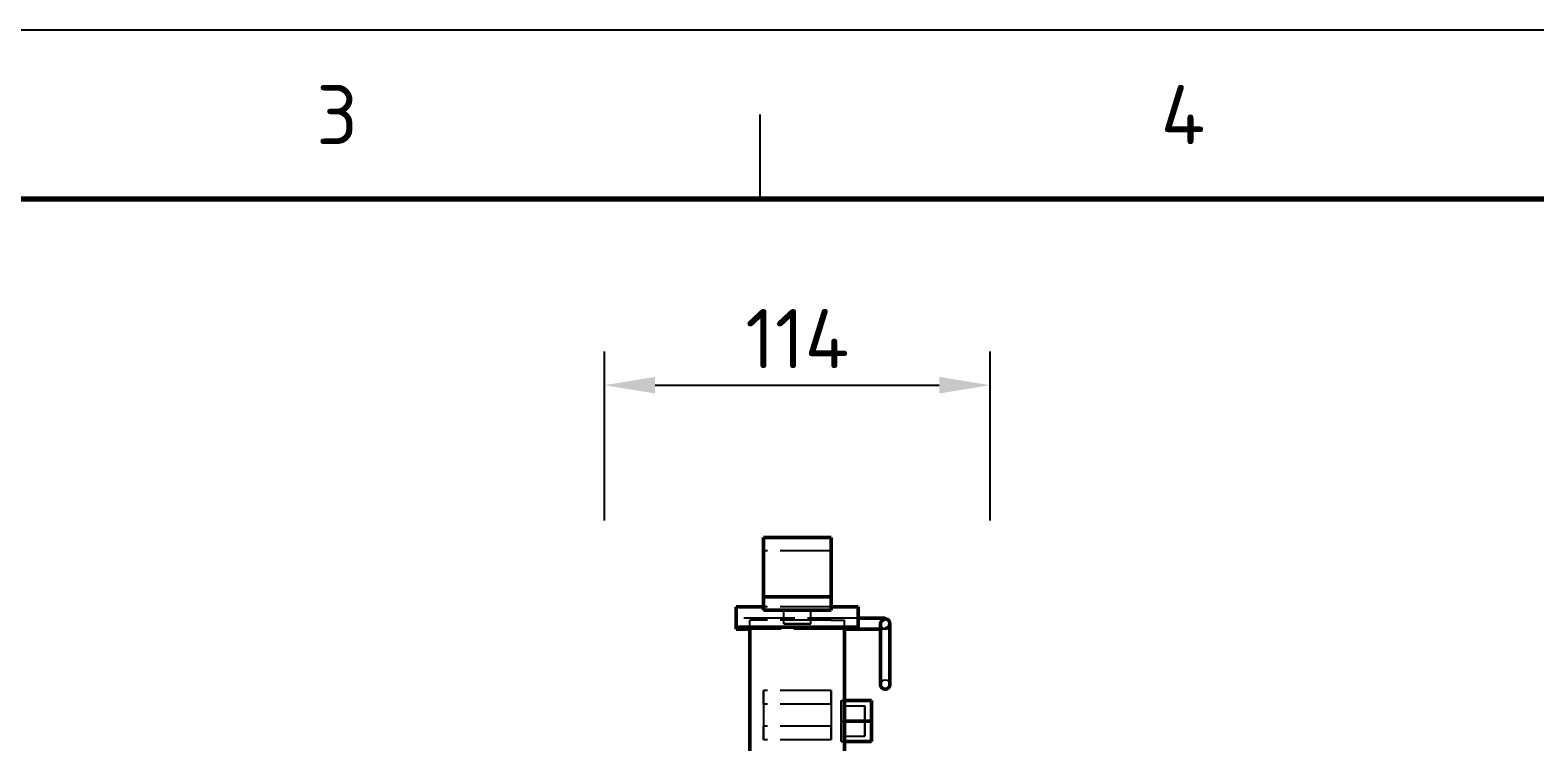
# Model space of a CAD drawing. Header units: millimetres. Extents: x 0 to 420, y 0 to 297.
# Drawn here: x 116.9 to 205.8, y 254.9 to 297 of the extents above; entities that cross this region are included whole.
import ezdxf
from ezdxf.enums import TextEntityAlignment as Align

# ---------------------------------------------------------------- set-up
doc = ezdxf.new("R2010")
doc.units = ezdxf.units.MM
doc.linetypes.add('ISO02-TRAZOS', pattern=[3.75, 3, -0.75])
for name, color, linetype, lineweight in [('01-VISIBLE', 7, 'CONTINUOUS', 50), ('02-OCULTA', 4, 'ISO02-TRAZOS', 25), ('04-COTA', 3, 'CONTINUOUS', 25), ('06-TEXTO', 7, 'CONTINUOUS', 25), ('07-RECUADRO', 7, 'CONTINUOUS', 70), ('08-FINA', 5, 'CONTINUOUS', 25)]:
    doc.layers.add(name, color=color, linetype=linetype, lineweight=lineweight)
doc.styles.add('ISO3098', font='isocpeur.ttf')
doc.dimstyles.new('FLAMA-ISO', dxfattribs={"dimtxt": 3.5, "dimasz": 3, "dimexe": 2, "dimexo": 1, "dimgap": 1, "dimtad": 1, "dimdec": 1, "dimtxsty": 'ISO3098', "dimcen": 2.5, "dimclrd": 3, "dimclre": 3, "dimclrt": 3, "dimazin": 3, "dimtfac": 1, "dimtmove": 0, "dimatfit": 3, "dimlwd": 25, "dimlwe": 25})

msp = doc.modelspace()

# ---------------------------------------------------------------- linework, layer by layer
at = {"layer": '01-VISIBLE'}
for p, q in [((164.198, 267), (160.198, 267)), ((160.198, 263.489), (160.198, 267)), ((164.198, 263.489), (164.198, 267)), ((164.198, 263.489), (160.198, 263.489)), ((160.198, 262.695), (160.198, 263.489)), ((164.198, 262.695), (164.198, 263.489)), ((160.198, 262.895), (158.598, 262.895)), ((164.198, 262.695), (160.198, 262.695)), ((165.798, 262.895), (164.198, 262.895)), ((165.798, 261.695), (158.598, 261.695)), ((159.398, 261.575), (158.598, 261.575)), ((159.398, 248.847), (159.398, 261.695)), ((164.998, 248.847), (164.998, 261.695)), ((167.118, 261.575), (164.998, 261.575)), ((167.398, 262.215), (165.798, 262.215)), ((164.998, 257.346), (166.598, 257.346)), ((166.598, 257.346), (166.598, 256.133)), ((164.998, 256.133), (166.598, 256.133)), ((166.598, 256.133), (166.598, 254.921)), ((164.998, 254.921), (166.598, 254.921))]:
    msp.add_line(p, q, dxfattribs=at)
for points in [[(158.598, 261.695), (158.598, 261.795), (158.598, 261.895), (158.598, 261.995), (158.598, 262.095), (158.598, 262.195), (158.598, 262.295), (158.598, 262.395), (158.598, 262.495), (158.598, 262.595), (158.598, 262.695), (158.598, 262.795), (158.598, 262.895)], [(165.798, 261.695), (165.798, 261.795), (165.798, 261.895), (165.798, 261.995), (165.798, 262.095), (165.798, 262.195), (165.798, 262.295), (165.798, 262.395), (165.798, 262.495), (165.798, 262.595), (165.798, 262.695), (165.798, 262.795), (165.798, 262.895)], [(158.598, 261.575), (158.598, 261.595), (158.598, 261.615), (158.598, 261.635), (158.598, 261.655), (158.598, 261.675), (158.598, 261.695)], [(167.398, 262.168), (167.324, 262.156), (167.256, 262.123), (167.199, 262.073), (167.156, 262.011), (167.128, 261.941), (167.118, 261.866)], [(167.118, 261.866), (167.118, 261.764), (167.118, 261.662), (167.118, 261.56), (167.118, 261.458), (167.118, 261.356), (167.118, 261.254), (167.118, 261.152), (167.118, 261.05), (167.118, 260.948), (167.118, 260.846), (167.118, 260.744), (167.118, 260.642), (167.118, 260.539), (167.118, 260.437), (167.118, 260.335), (167.118, 260.233), (167.118, 260.131), (167.118, 260.029), (167.118, 259.927), (167.118, 259.825), (167.118, 259.723), (167.118, 259.621), (167.118, 259.519), (167.118, 259.417), (167.118, 259.315), (167.118, 259.213), (167.118, 259.111), (167.118, 259.009), (167.118, 258.907), (167.118, 258.805), (167.118, 258.703), (167.118, 258.601), (167.118, 258.499), (167.118, 258.397), (167.118, 258.295)], [(167.398, 262.168), (167.398, 262.176), (167.398, 262.183), (167.398, 262.191), (167.398, 262.199), (167.398, 262.207), (167.398, 262.215)], [(167.678, 258.295), (167.678, 258.395), (167.678, 258.495), (167.678, 258.595), (167.678, 258.695), (167.678, 258.795), (167.678, 258.895), (167.678, 258.995), (167.678, 259.095), (167.678, 259.195), (167.678, 259.295), (167.678, 259.395), (167.678, 259.495), (167.678, 259.595), (167.678, 259.695), (167.678, 259.795), (167.678, 259.895), (167.678, 259.995), (167.678, 260.095), (167.678, 260.195), (167.678, 260.295), (167.678, 260.395), (167.678, 260.495), (167.678, 260.595), (167.678, 260.695), (167.678, 260.795), (167.678, 260.895), (167.678, 260.995), (167.678, 261.095), (167.678, 261.195), (167.678, 261.295), (167.678, 261.395), (167.678, 261.495), (167.678, 261.595), (167.678, 261.695), (167.678, 261.795), (167.678, 261.895)], [(167.398, 258.015), (167.326, 258.024), (167.258, 258.052), (167.2, 258.097), (167.156, 258.155), (167.128, 258.222), (167.118, 258.295)], [(167.398, 258.015), (167.471, 258.024), (167.538, 258.052), (167.596, 258.097), (167.641, 258.155), (167.669, 258.222), (167.678, 258.295)], [(167.678, 258.295), (167.678, 258.295), (167.678, 258.295), (167.678, 258.295), (167.678, 258.295), (167.678, 258.295), (167.678, 258.295)], [(167.678, 258.295), (167.678, 258.295), (167.678, 258.295), (167.678, 258.295), (167.678, 258.295), (167.678, 258.295), (167.678, 258.295)]]:
    msp.add_lwpolyline(points, dxfattribs=at)
msp.add_arc((167.398, 261.895), 0.28, -90, 90, dxfattribs=at)
at = {"layer": '02-OCULTA'}
for p, q in [((160.198, 266.206), (160.198, 267)), ((164.198, 266.206), (164.198, 267)), ((164.198, 266.206), (160.198, 266.206)), ((160.198, 262.695), (160.198, 266.206)), ((164.198, 262.695), (164.198, 266.206)), ((164.198, 262.895), (160.198, 262.895)), ((161.398, 261.895), (161.398, 262.695)), ((162.998, 261.895), (162.998, 262.695)), ((165.798, 262.215), (158.598, 262.215)), ((159.398, 261.695), (159.398, 262.095)), ((159.398, 248.847), (159.398, 262.095)), ((164.998, 261.575), (159.398, 261.575)), ((164.198, 262.095), (160.198, 262.095)), ((164.198, 262.095), (160.198, 262.095)), ((164.998, 261.695), (164.998, 262.095)), ((164.998, 248.847), (164.998, 262.095)), ((167.398, 261.575), (167.118, 261.575)), ((164.198, 257.94), (160.198, 257.94)), ((160.198, 257.144), (160.198, 257.94)), ((160.198, 257.94), (160.198, 255.827)), ((164.198, 257.144), (164.198, 257.94)), ((164.198, 257.94), (164.198, 255.827)), ((164.198, 257.144), (160.198, 257.144)), ((160.198, 257.144), (160.198, 255.031)), ((164.198, 257.144), (164.198, 255.031)), ((164.798, 257.346), (166.598, 257.346)), ((164.798, 256.133), (164.798, 257.346)), ((164.798, 257.346), (164.998, 257.346)), ((164.798, 257.346), (164.798, 256.133)), ((166.598, 256.133), (166.598, 257.346)), ((164.998, 257.033), (166.198, 257.033)), ((164.198, 255.827), (160.198, 255.827)), ((160.198, 255.031), (160.198, 255.827)), ((164.198, 255.031), (164.198, 255.827)), ((164.798, 256.133), (166.598, 256.133)), ((164.798, 256.133), (164.998, 256.133)), ((164.798, 256.133), (164.798, 254.921)), ((164.798, 254.921), (164.798, 256.133)), ((166.598, 254.921), (166.598, 256.133)), ((164.198, 255.031), (160.198, 255.031)), ((164.798, 254.921), (164.998, 254.921)), ((164.798, 254.921), (166.598, 254.921)), ((164.998, 255.233), (166.198, 255.233))]:
    msp.add_line(p, q, dxfattribs=at)
for points in [[(158.598, 262.895), (158.598, 262.795), (158.598, 262.695), (158.598, 262.595), (158.598, 262.495), (158.598, 262.395), (158.598, 262.295), (158.598, 262.195), (158.598, 262.095), (158.598, 261.995), (158.598, 261.895), (158.598, 261.795), (158.598, 261.695)], [(162.198, 262.695), (162.098, 262.695), (161.998, 262.695), (161.898, 262.695), (161.798, 262.695), (161.698, 262.695), (161.598, 262.695), (161.498, 262.695), (161.398, 262.695)], [(161.398, 262.695), (161.498, 262.695), (161.598, 262.695), (161.698, 262.695), (161.798, 262.695), (161.898, 262.695), (161.998, 262.695), (162.098, 262.695), (162.198, 262.695), (162.298, 262.695), (162.398, 262.695), (162.498, 262.695), (162.598, 262.695), (162.698, 262.695), (162.798, 262.695), (162.898, 262.695), (162.998, 262.695)], [(162.998, 262.695), (162.884, 262.695), (162.77, 262.695), (162.656, 262.695), (162.541, 262.695), (162.427, 262.695), (162.313, 262.695), (162.198, 262.695)], [(165.798, 262.895), (165.798, 262.795), (165.798, 262.695), (165.798, 262.595), (165.798, 262.495), (165.798, 262.395), (165.798, 262.295), (165.798, 262.195), (165.798, 262.095), (165.798, 261.995), (165.798, 261.895), (165.798, 261.795), (165.798, 261.695)], [(158.598, 262.215), (158.598, 262.108), (158.598, 262.001), (158.598, 261.895), (158.598, 261.788), (158.598, 261.681), (158.598, 261.575)], [(158.598, 261.695), (158.598, 261.781), (158.598, 261.868), (158.598, 261.955), (158.598, 262.041), (158.598, 262.128), (158.598, 262.215)], [(160.198, 262.095), (160.098, 262.095), (159.998, 262.095), (159.898, 262.095), (159.798, 262.095), (159.698, 262.095), (159.598, 262.095), (159.498, 262.095), (159.398, 262.095)], [(160.198, 262.095), (160.098, 262.095), (159.998, 262.095), (159.898, 262.095), (159.798, 262.095), (159.698, 262.095), (159.598, 262.095), (159.498, 262.095), (159.398, 262.095)], [(162.198, 261.895), (162.098, 261.895), (161.998, 261.895), (161.898, 261.895), (161.798, 261.895), (161.698, 261.895), (161.598, 261.895), (161.498, 261.895), (161.398, 261.895)], [(161.398, 261.895), (161.498, 261.895), (161.598, 261.895), (161.698, 261.895), (161.798, 261.895), (161.898, 261.895), (161.998, 261.895), (162.098, 261.895), (162.198, 261.895), (162.298, 261.895), (162.398, 261.895), (162.498, 261.895), (162.598, 261.895), (162.698, 261.895), (162.798, 261.895), (162.898, 261.895), (162.998, 261.895)], [(162.998, 261.895), (162.884, 261.895), (162.77, 261.895), (162.656, 261.895), (162.541, 261.895), (162.427, 261.895), (162.313, 261.895), (162.198, 261.895)], [(164.198, 262.095), (164.298, 262.095), (164.398, 262.095), (164.498, 262.095), (164.598, 262.095), (164.698, 262.095), (164.798, 262.095), (164.898, 262.095), (164.998, 262.095)], [(164.198, 262.095), (164.298, 262.095), (164.398, 262.095), (164.498, 262.095), (164.598, 262.095), (164.698, 262.095), (164.798, 262.095), (164.898, 262.095), (164.998, 262.095)], [(167.398, 262.168), (167.324, 262.156), (167.256, 262.123), (167.199, 262.073), (167.156, 262.011), (167.128, 261.941), (167.118, 261.866)], [(167.118, 261.866), (167.128, 261.796), (167.156, 261.731), (167.202, 261.678), (167.261, 261.639), (167.328, 261.615), (167.398, 261.608)], [(167.118, 261.866), (167.128, 261.796), (167.156, 261.731), (167.202, 261.678), (167.261, 261.639), (167.328, 261.615), (167.398, 261.608)], [(167.118, 261.866), (167.118, 261.764), (167.118, 261.662), (167.118, 261.56), (167.118, 261.458), (167.118, 261.356), (167.118, 261.254), (167.118, 261.152), (167.118, 261.05), (167.118, 260.948), (167.118, 260.846), (167.118, 260.744), (167.118, 260.642), (167.118, 260.539), (167.118, 260.437), (167.118, 260.335), (167.118, 260.233), (167.118, 260.131), (167.118, 260.029), (167.118, 259.927), (167.118, 259.825), (167.118, 259.723), (167.118, 259.621), (167.118, 259.519), (167.118, 259.417), (167.118, 259.315), (167.118, 259.213), (167.118, 259.111), (167.118, 259.009), (167.118, 258.907), (167.118, 258.805), (167.118, 258.703), (167.118, 258.601), (167.118, 258.499), (167.118, 258.397), (167.118, 258.295)], [(167.398, 262.215), (167.398, 262.207), (167.398, 262.199), (167.398, 262.191), (167.398, 262.183), (167.398, 262.176), (167.398, 262.168)], [(167.398, 262.168), (167.398, 262.169), (167.398, 262.17), (167.398, 262.171), (167.398, 262.172), (167.398, 262.173), (167.398, 262.175)], [(167.398, 262.175), (167.398, 262.173), (167.398, 262.172), (167.398, 262.171), (167.398, 262.17), (167.398, 262.169), (167.398, 262.168)], [(167.398, 261.608), (167.398, 261.609), (167.398, 261.61), (167.398, 261.611), (167.398, 261.612), (167.398, 261.613), (167.398, 261.615)], [(167.398, 261.615), (167.398, 261.613), (167.398, 261.612), (167.398, 261.611), (167.398, 261.61), (167.398, 261.609), (167.398, 261.608)], [(167.398, 261.608), (167.398, 261.602), (167.398, 261.597), (167.398, 261.591), (167.398, 261.586), (167.398, 261.58), (167.398, 261.575)], [(167.398, 261.575), (167.398, 261.58), (167.398, 261.586), (167.398, 261.591), (167.398, 261.597), (167.398, 261.602), (167.398, 261.608)], [(167.678, 258.295), (167.678, 258.398), (167.678, 258.5), (167.678, 258.603), (167.678, 258.706), (167.678, 258.809), (167.678, 258.912), (167.678, 259.015), (167.678, 259.118), (167.678, 259.22), (167.678, 259.323), (167.678, 259.426), (167.678, 259.529), (167.678, 259.632), (167.678, 259.735), (167.678, 259.837), (167.678, 259.94), (167.678, 260.043), (167.678, 260.146), (167.678, 260.249), (167.678, 260.352), (167.678, 260.455), (167.678, 260.557), (167.678, 260.66), (167.678, 260.763), (167.678, 260.866), (167.678, 260.969), (167.678, 261.072), (167.678, 261.175), (167.678, 261.277), (167.678, 261.38), (167.678, 261.483), (167.678, 261.586), (167.678, 261.689), (167.678, 261.792), (167.678, 261.895)], [(167.118, 258.295), (167.14, 258.402), (167.2, 258.492), (167.291, 258.553), (167.398, 258.575), (167.505, 258.553), (167.596, 258.493), (167.657, 258.402), (167.678, 258.295)], [(164.998, 255.233), (164.998, 255.333), (164.998, 255.433), (164.998, 255.533), (164.998, 255.633), (164.998, 255.733), (164.998, 255.833), (164.998, 255.933), (164.998, 256.033), (164.998, 256.133), (164.998, 256.233), (164.998, 256.333), (164.998, 256.433), (164.998, 256.533), (164.998, 256.633), (164.998, 256.733), (164.998, 256.833), (164.998, 256.933), (164.998, 257.033)], [(164.998, 257.033), (164.998, 256.933), (164.998, 256.833), (164.998, 256.733), (164.998, 256.633), (164.998, 256.533), (164.998, 256.433), (164.998, 256.333), (164.998, 256.233), (164.998, 256.133), (164.998, 256.033), (164.998, 255.933), (164.998, 255.833), (164.998, 255.733), (164.998, 255.633), (164.998, 255.533), (164.998, 255.433), (164.998, 255.333), (164.998, 255.233)], [(166.198, 255.233), (166.198, 255.333), (166.198, 255.433), (166.198, 255.533), (166.198, 255.633), (166.198, 255.733), (166.198, 255.833), (166.198, 255.933), (166.198, 256.033), (166.198, 256.133), (166.198, 256.233), (166.198, 256.333), (166.198, 256.433), (166.198, 256.533), (166.198, 256.633), (166.198, 256.733), (166.198, 256.833), (166.198, 256.933), (166.198, 257.033)], [(166.198, 257.033), (166.198, 256.933), (166.198, 256.833), (166.198, 256.733), (166.198, 256.633), (166.198, 256.533), (166.198, 256.433), (166.198, 256.333), (166.198, 256.233), (166.198, 256.133), (166.198, 256.033), (166.198, 255.933), (166.198, 255.833), (166.198, 255.733), (166.198, 255.633), (166.198, 255.533), (166.198, 255.433), (166.198, 255.333), (166.198, 255.233)]]:
    msp.add_lwpolyline(points, dxfattribs=at)
at = {"layer": '07-RECUADRO'}
msp.add_lwpolyline([(20, 10), (410, 10), (410, 287), (20, 287)], close=True, dxfattribs=at)
at = {"layer": '08-FINA'}
msp.add_line((160, 287), (160, 292), dxfattribs=at)
msp.add_lwpolyline([(0, 0), (420, 0), (420, 297), (0, 297)], close=True, dxfattribs=at)

# ---------------------------------------------------------------- texts
at = {"layer": '06-TEXTO', "style": 'ISO3098'}
for s, p in [('3', (135, 292)), ('4', (185, 292))]:
    msp.add_text(s, height=3.5, dxfattribs=at).set_placement(p, align=Align.MIDDLE_CENTER)

# ---------------------------------------------------------------- dimensions: what is measured, and where the dimension line sits
at = {"layer": '04-COTA'}
msp.add_linear_dim(base=(150.798, 276), p1=(150.798, 267), p2=(173.598, 267), dimstyle='FLAMA-ISO', override={"dimlfac": 5}, dxfattribs=at).render()

doc.saveas('drawing.dxf')
